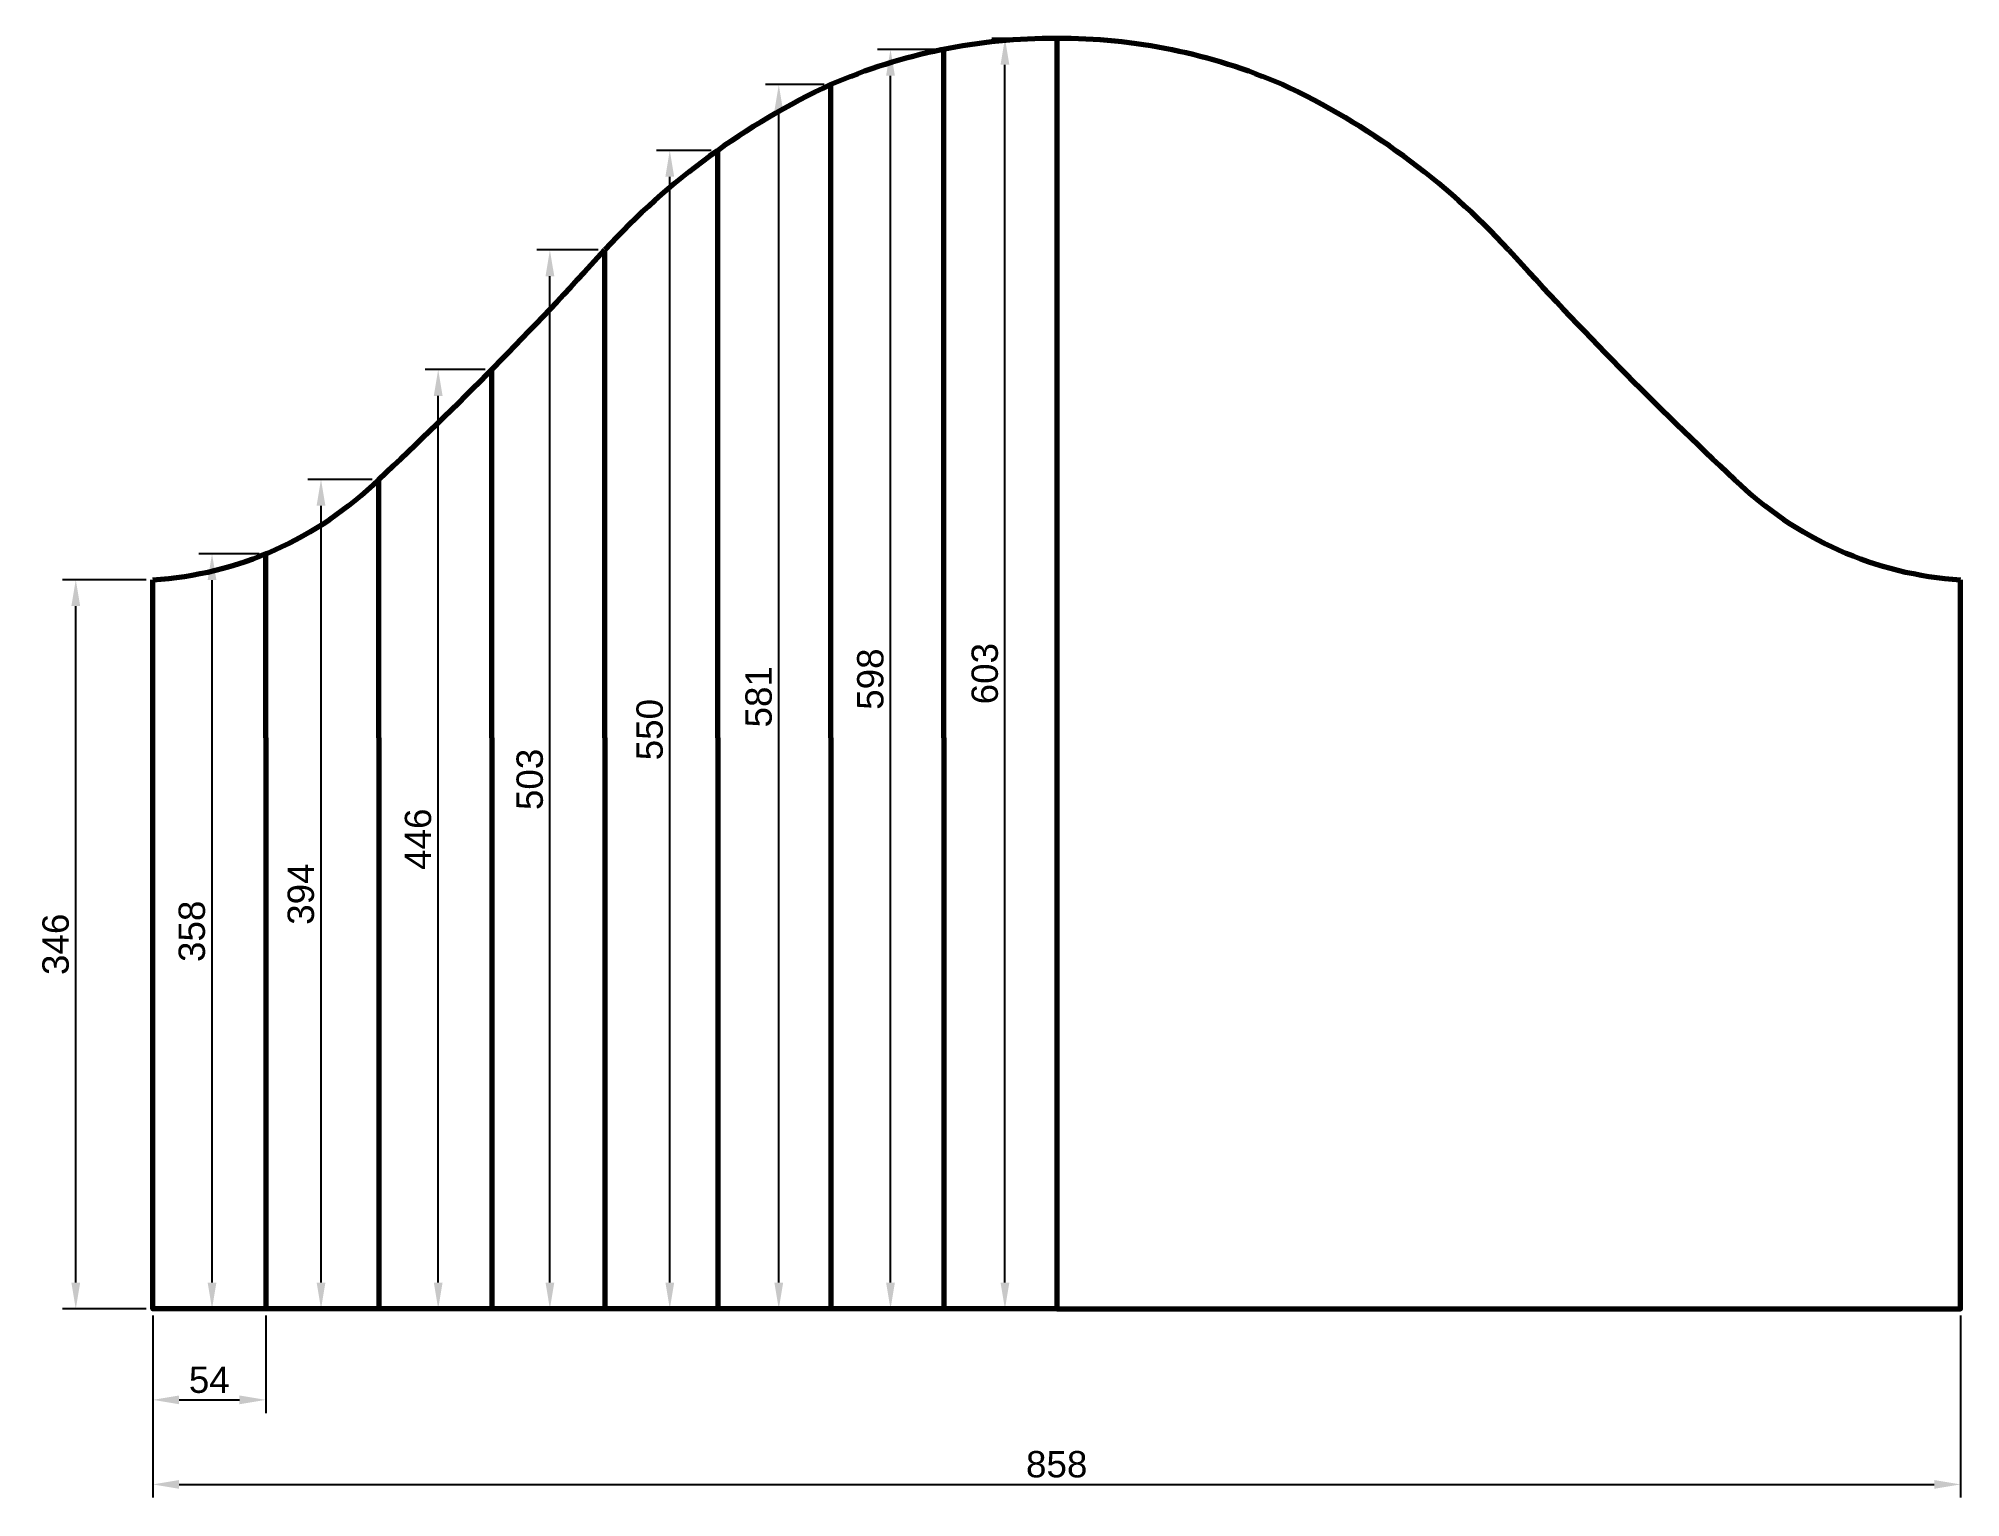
# Model space of a CAD drawing. Header units: millimetres. Extents: x 2450 to 3362, y 1104 to 1796.
import ezdxf

# ---------------------------------------------------------------- set-up
doc = ezdxf.new("R2010")
doc.units = ezdxf.units.MM
doc.styles.get("Standard").update_dxf_attribs({"font": 'arial.ttf'})
doc.dimstyles.new('ISO-25', dxfattribs={"dimscale": 5, "dimtxt": 2.5, "dimasz": 2.5, "dimexe": 1.25, "dimexo": 0.625, "dimtad": 1, "dimdec": 0, "dimtxsty": 'Standard', "dimcen": 2.5, "dimadec": 0, "dimazin": 0, "dimtfac": 1, "dimtdec": 0, "dimtmove": 0, "dimatfit": 3, "dimfxl": 1, "dimarcsym": 0})

# ---------------------------------------------------------------- blocks, each defined once
blk = doc.blocks.new('*D25')
at = {"color": 0, "lineweight": -2, "transparency": 16777216}
for p, q in [((2504.33, 1190.32), (2504.33, 1144.01)), ((2557.94, 1190.32), (2557.94, 1144.01)), ((2516.83, 1150.26), (2545.44, 1150.26))]:
    blk.add_line(p, q, dxfattribs=at)
at = {"color": 0, "transparency": 16777216}
for points in [[(2516.83, 1152.34), (2516.83, 1148.18), (2504.33, 1150.26)], [(2545.44, 1152.34), (2545.44, 1148.18), (2557.94, 1150.26)]]:
    blk.add_solid(points, dxfattribs=at)
at = {"layer": 'Defpoints', "color": 0, "transparency": 16777216}
for p in [(2504.33, 1193.45), (2557.94, 1193.45), (2557.94, 1150.26)]:
    blk.add_point(p, dxfattribs=at)
at = {"color": 0, "transparency": 16777216, "insert": (2531.14, 1159.74), "char_height": 12.5, "attachment_point": 5}
blk.add_mtext('54', dxfattribs=at)
blk = doc.blocks.new('*D26')
at = {"color": 0, "lineweight": -2, "transparency": 16777216}
for p, q in [((2504.33, 1190.32), (2504.33, 1103.89)), ((3361.99, 1190.32), (3361.99, 1103.89)), ((2516.83, 1110.14), (3349.49, 1110.14))]:
    blk.add_line(p, q, dxfattribs=at)
at = {"color": 0, "transparency": 16777216}
for points in [[(2516.83, 1112.22), (2516.83, 1108.06), (2504.33, 1110.14)], [(3349.49, 1112.22), (3349.49, 1108.06), (3361.99, 1110.14)]]:
    blk.add_solid(points, dxfattribs=at)
at = {"layer": 'Defpoints', "color": 0, "transparency": 16777216}
for p in [(2504.33, 1193.45), (3361.99, 1193.45), (3361.99, 1110.14)]:
    blk.add_point(p, dxfattribs=at)
at = {"color": 0, "transparency": 16777216, "insert": (2933.16, 1119.65), "char_height": 12.5, "attachment_point": 5}
blk.add_mtext('858', dxfattribs=at)
blk = doc.blocks.new('*D27')
at = {"color": 0, "lineweight": -2, "transparency": 16777216}
for p, q in [((2501.21, 1539.51), (2461.53, 1539.51)), ((2467.78, 1205.95), (2467.78, 1527.01)), ((2501.21, 1193.45), (2461.53, 1193.45))]:
    blk.add_line(p, q, dxfattribs=at)
at = {"color": 0, "transparency": 16777216}
for points in [[(2465.7, 1527.01), (2469.87, 1527.01), (2467.78, 1539.51)], [(2465.7, 1205.95), (2469.87, 1205.95), (2467.78, 1193.45)]]:
    blk.add_solid(points, dxfattribs=at)
at = {"layer": 'Defpoints', "color": 0, "transparency": 16777216}
for p in [(2467.78, 1539.51), (2504.33, 1539.51), (2504.33, 1193.45)]:
    blk.add_point(p, dxfattribs=at)
at = {"color": 0, "transparency": 16777216, "insert": (2458.27, 1366.48), "char_height": 12.5, "attachment_point": 5, "rotation": 90}
blk.add_mtext('346', dxfattribs=at)
blk = doc.blocks.new('*D28')
at = {"color": 0, "lineweight": -2, "transparency": 16777216}
for p, q in [((2554.81, 1551.86), (2526.17, 1551.86)), ((2532.42, 1205.95), (2532.42, 1539.36)), ((2554.81, 1193.45), (2526.17, 1193.45))]:
    blk.add_line(p, q, dxfattribs=at)
at = {"color": 0, "transparency": 16777216}
for points in [[(2530.34, 1539.36), (2534.5, 1539.36), (2532.42, 1551.86)], [(2530.34, 1205.95), (2534.5, 1205.95), (2532.42, 1193.45)]]:
    blk.add_solid(points, dxfattribs=at)
at = {"layer": 'Defpoints', "color": 0, "transparency": 16777216}
for p in [(2532.42, 1551.86), (2557.94, 1551.86), (2557.94, 1193.45)]:
    blk.add_point(p, dxfattribs=at)
at = {"color": 0, "transparency": 16777216, "insert": (2522.91, 1372.65), "char_height": 12.5, "attachment_point": 5, "rotation": 90}
blk.add_mtext('358', dxfattribs=at)
blk = doc.blocks.new('*D29')
at = {"color": 0, "lineweight": -2, "transparency": 16777216}
for p, q in [((2608.42, 1587.17), (2577.88, 1587.17)), ((2584.13, 1205.95), (2584.13, 1574.67)), ((2608.42, 1193.45), (2577.88, 1193.45))]:
    blk.add_line(p, q, dxfattribs=at)
at = {"color": 0, "transparency": 16777216}
for points in [[(2582.05, 1574.67), (2586.21, 1574.67), (2584.13, 1587.17)], [(2582.05, 1205.95), (2586.21, 1205.95), (2584.13, 1193.45)]]:
    blk.add_solid(points, dxfattribs=at)
at = {"layer": 'Defpoints', "color": 0, "transparency": 16777216}
for p in [(2584.13, 1587.17), (2611.54, 1587.17), (2611.54, 1193.45)]:
    blk.add_point(p, dxfattribs=at)
at = {"color": 0, "transparency": 16777216, "insert": (2574.62, 1390.31), "char_height": 12.5, "attachment_point": 5, "rotation": 90}
blk.add_mtext('394', dxfattribs=at)
blk = doc.blocks.new('*D30')
at = {"color": 0, "lineweight": -2, "transparency": 16777216}
for p, q in [((2662.02, 1639.28), (2633.47, 1639.28)), ((2639.72, 1205.95), (2639.72, 1626.78)), ((2662.02, 1193.45), (2633.47, 1193.45))]:
    blk.add_line(p, q, dxfattribs=at)
at = {"color": 0, "transparency": 16777216}
for points in [[(2637.64, 1626.78), (2641.8, 1626.78), (2639.72, 1639.28)], [(2637.64, 1205.95), (2641.8, 1205.95), (2639.72, 1193.45)]]:
    blk.add_solid(points, dxfattribs=at)
at = {"layer": 'Defpoints', "color": 0, "transparency": 16777216}
for p in [(2639.72, 1639.28), (2665.14, 1639.28), (2665.14, 1193.45)]:
    blk.add_point(p, dxfattribs=at)
at = {"color": 0, "transparency": 16777216, "insert": (2630.21, 1416.36), "char_height": 12.5, "attachment_point": 5, "rotation": 90}
blk.add_mtext('446', dxfattribs=at)
blk = doc.blocks.new('*D31')
at = {"color": 0, "lineweight": -2, "transparency": 16777216}
for p, q in [((2715.62, 1696.06), (2686.47, 1696.06)), ((2692.72, 1205.95), (2692.72, 1683.56)), ((2715.62, 1193.45), (2686.47, 1193.45))]:
    blk.add_line(p, q, dxfattribs=at)
at = {"color": 0, "transparency": 16777216}
for points in [[(2690.64, 1683.56), (2694.81, 1683.56), (2692.72, 1696.06)], [(2690.64, 1205.95), (2694.81, 1205.95), (2692.72, 1193.45)]]:
    blk.add_solid(points, dxfattribs=at)
at = {"layer": 'Defpoints', "color": 0, "transparency": 16777216}
for p in [(2692.72, 1696.06), (2718.75, 1696.06), (2718.75, 1193.45)]:
    blk.add_point(p, dxfattribs=at)
at = {"color": 0, "transparency": 16777216, "insert": (2683.21, 1444.76), "char_height": 12.5, "attachment_point": 5, "rotation": 90}
blk.add_mtext('503', dxfattribs=at)
blk = doc.blocks.new('*D32')
at = {"color": 0, "lineweight": -2, "transparency": 16777216}
for p, q in [((2769.23, 1743.31), (2743.35, 1743.31)), ((2749.6, 1205.95), (2749.6, 1730.81)), ((2769.23, 1193.45), (2743.35, 1193.45))]:
    blk.add_line(p, q, dxfattribs=at)
at = {"color": 0, "transparency": 16777216}
for points in [[(2747.52, 1730.81), (2751.69, 1730.81), (2749.6, 1743.31)], [(2747.52, 1205.95), (2751.69, 1205.95), (2749.6, 1193.45)]]:
    blk.add_solid(points, dxfattribs=at)
at = {"layer": 'Defpoints', "color": 0, "transparency": 16777216}
for p in [(2749.6, 1743.31), (2772.35, 1743.31), (2772.35, 1193.45)]:
    blk.add_point(p, dxfattribs=at)
at = {"color": 0, "transparency": 16777216, "insert": (2740.1, 1468.38), "char_height": 12.5, "attachment_point": 5, "rotation": 90}
blk.add_mtext('550', dxfattribs=at)
blk = doc.blocks.new('*D33')
at = {"color": 0, "lineweight": -2, "transparency": 16777216}
for p, q in [((2822.83, 1774.52), (2795.06, 1774.52)), ((2801.31, 1205.95), (2801.31, 1762.02)), ((2822.83, 1193.45), (2795.06, 1193.45))]:
    blk.add_line(p, q, dxfattribs=at)
at = {"color": 0, "transparency": 16777216}
for points in [[(2799.23, 1762.02), (2803.4, 1762.02), (2801.31, 1774.52)], [(2799.23, 1205.95), (2803.4, 1205.95), (2801.31, 1193.45)]]:
    blk.add_solid(points, dxfattribs=at)
at = {"layer": 'Defpoints', "color": 0, "transparency": 16777216}
for p in [(2801.31, 1774.52), (2825.95, 1774.52), (2825.95, 1193.45)]:
    blk.add_point(p, dxfattribs=at)
at = {"color": 0, "transparency": 16777216, "insert": (2791.81, 1483.98), "char_height": 12.5, "attachment_point": 5, "rotation": 90}
blk.add_mtext('581', dxfattribs=at)
blk = doc.blocks.new('*D34')
at = {"color": 0, "lineweight": -2, "transparency": 16777216}
for p, q in [((2876.43, 1791.25), (2848.07, 1791.25)), ((2854.32, 1205.95), (2854.32, 1778.75)), ((2876.43, 1193.45), (2848.07, 1193.45))]:
    blk.add_line(p, q, dxfattribs=at)
at = {"color": 0, "transparency": 16777216}
for points in [[(2852.23, 1778.75), (2856.4, 1778.75), (2854.32, 1791.25)], [(2852.23, 1205.95), (2856.4, 1205.95), (2854.32, 1193.45)]]:
    blk.add_solid(points, dxfattribs=at)
at = {"layer": 'Defpoints', "color": 0, "transparency": 16777216}
for p in [(2854.32, 1791.25), (2879.56, 1791.25), (2879.56, 1193.45)]:
    blk.add_point(p, dxfattribs=at)
at = {"color": 0, "transparency": 16777216, "insert": (2844.81, 1492.35), "char_height": 12.5, "attachment_point": 5, "rotation": 90}
blk.add_mtext('598', dxfattribs=at)
blk = doc.blocks.new('*D35')
at = {"color": 0, "lineweight": -2, "transparency": 16777216}
for p, q in [((2930.04, 1796.45), (2902.36, 1796.45)), ((2908.61, 1205.95), (2908.61, 1783.95)), ((2930.04, 1193.45), (2902.36, 1193.45))]:
    blk.add_line(p, q, dxfattribs=at)
at = {"color": 0, "transparency": 16777216}
for points in [[(2906.53, 1783.95), (2910.7, 1783.95), (2908.61, 1796.45)], [(2906.53, 1205.95), (2910.7, 1205.95), (2908.61, 1193.45)]]:
    blk.add_solid(points, dxfattribs=at)
at = {"layer": 'Defpoints', "color": 0, "transparency": 16777216}
for p in [(2908.61, 1796.45), (2933.16, 1796.45), (2933.16, 1193.45)]:
    blk.add_point(p, dxfattribs=at)
at = {"color": 0, "transparency": 16777216, "insert": (2899.1, 1494.95), "char_height": 12.5, "attachment_point": 5, "rotation": 90}
blk.add_mtext('603', dxfattribs=at)

msp = doc.modelspace()

# ---------------------------------------------------------------- linework, layer by layer
at = {"color": 18, "lineweight": 70, "true_color": 0x000000}
for p, q in [((2879.56, 1464.51), (2879.56, 1791.25)), ((2825.95, 1464.51), (2825.95, 1774.52)), ((2772.35, 1464.51), (2772.35, 1743.31)), ((2718.75, 1464.51), (2718.75, 1696.06)), ((2665.14, 1464.51), (2665.14, 1639.28)), ((2611.54, 1464.51), (2611.54, 1587.17)), ((2557.94, 1464.51), (2557.94, 1551.86))]:
    msp.add_line(p, q, dxfattribs=at)
for points in [[(2933.16, 1796.45), (2933.16, 1193.45)], [(2933.16, 1193.45), (2504.33, 1193.45), (2504.33, 1539.51)], [(2933.16, 1193.45), (3361.99, 1193.45), (3361.99, 1539.51)], [(2557.94, 1464.51), (2557.94, 1193.45)], [(2611.54, 1464.51), (2611.54, 1193.45)], [(2665.14, 1464.51), (2665.14, 1193.45)], [(2718.75, 1464.51), (2718.75, 1193.45)], [(2772.35, 1464.51), (2772.35, 1193.45)], [(2825.95, 1464.51), (2825.95, 1193.45)], [(2879.56, 1464.51), (2879.56, 1193.45)]]:
    msp.add_lwpolyline(points, dxfattribs=at)
at = {"color": 18, "linetype": 'Continuous', "lineweight": 70, "true_color": 0x000000}
for centre, radius, start, end in [((2932.05, 1528.83), 267.62, 89.76205, 113.35552), ((2934.27, 1528.83), 267.62, 66.64448, 90.23795), ((2970.68, 1464.29), 342.33, 115.00879, 137.3856), ((2895.65, 1464.29), 342.33, 42.6144, 64.99121), ((1396.67, 2890.4), 1781.66, 312.99018, 317.90595), ((4469.65, 2890.4), 1781.66, 222.09405, 227.00982), ((2493.87, 1707.46), 168.28, 273.5654, 314.3683), ((3372.45, 1707.46), 168.28, 225.6317, 266.4346)]:
    msp.add_arc(centre, radius, start, end, dxfattribs=at)

# ---------------------------------------------------------------- dimensions: what is measured, and where the dimension line sits
at = {"color": 18, "true_color": 0x000000}
for p1, p2, distance, picture, middle in [((2879.56, 1193.45), (2879.56, 1791.25), 25.24, '*D34', (2844.81, 1492.35)), ((2933.16, 1193.45), (2933.16, 1796.45), 24.55, '*D35', (2899.1, 1494.95)), ((2825.95, 1193.45), (2825.95, 1774.52), 24.64, '*D33', (2791.81, 1483.98)), ((2772.35, 1193.45), (2772.35, 1743.31), 22.75, '*D32', (2740.1, 1468.38)), ((2718.75, 1193.45), (2718.75, 1696.06), 26.02, '*D31', (2683.21, 1444.76)), ((2665.14, 1193.45), (2665.14, 1639.28), 25.42, '*D30', (2630.21, 1416.36)), ((2611.54, 1193.45), (2611.54, 1587.17), 27.41, '*D29', (2574.62, 1390.31)), ((2557.94, 1193.45), (2557.94, 1551.86), 25.52, '*D28', (2522.91, 1372.65)), ((2504.33, 1193.45), (2504.33, 1539.51), 36.55, '*D27', (2458.27, 1366.48)), ((2504.33, 1193.45), (2557.94, 1193.45), -43.19, '*D25', (2531.14, 1159.74)), ((2504.33, 1193.45), (3361.99, 1193.45), -83.31, '*D26', (2933.16, 1119.65))]:
    dim = msp.add_aligned_dim(p1=p1, p2=p2, distance=distance, dimstyle='ISO-25', dxfattribs=at)
    dim.commit()
    dim.dimension.update_dxf_attribs({"geometry": picture, "text_midpoint": middle})

doc.saveas('drawing.dxf')
